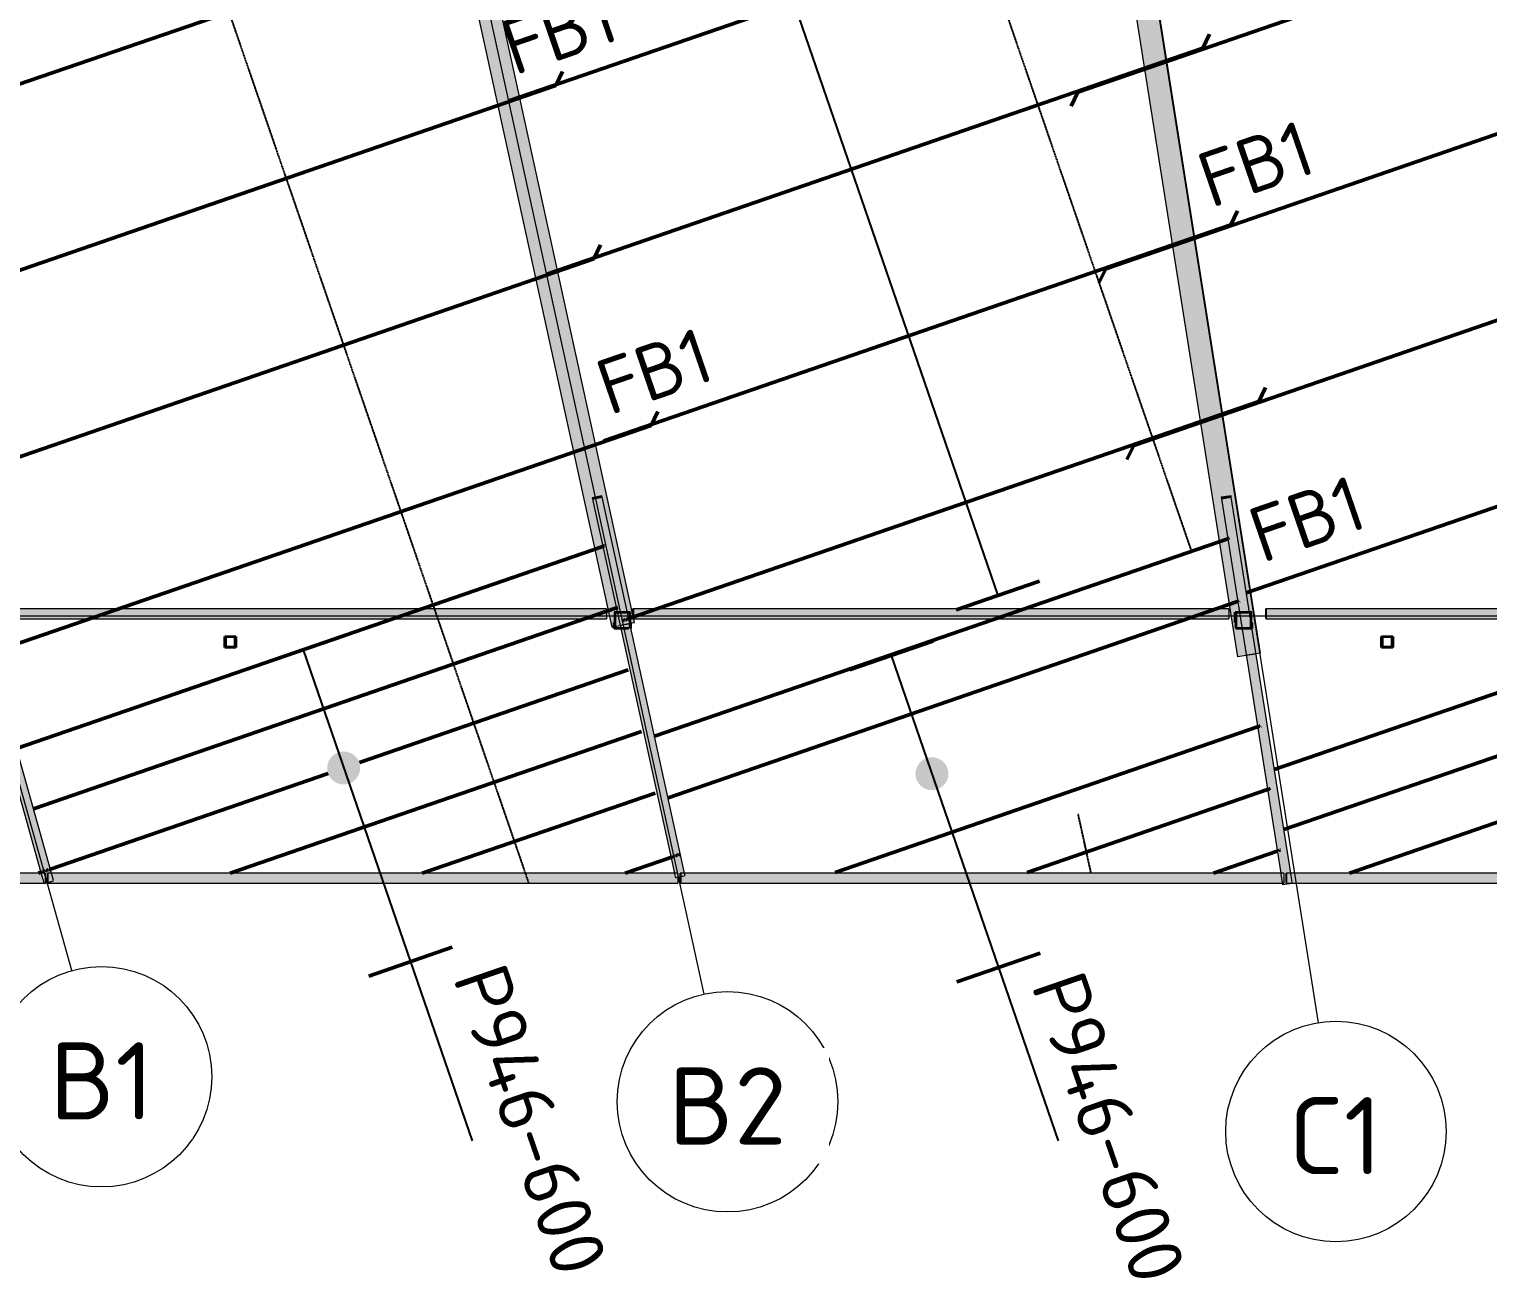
# Model space of a CAD drawing. Header units: millimetres. Extents: x 632 to 197946, y -2790 to 4041528.
# Drawn here: x 162776 to 176012, y 3963835 to 3975169 of the extents above; entities that cross this region are included whole.
import ezdxf

# ---------------------------------------------------------------- set-up
doc = ezdxf.new("R2010")
doc.units = ezdxf.units.MM
for name, pattern in [('Dash', [7, 5, -2]), ('Hidden', [4, 3, -1]), ('Hidden Half', [3, 2, -1])]:
    doc.linetypes.add(name, pattern=pattern)
for name, color, linetype, lineweight in [('A-010-M_LINE', 90, 'Continuous', 13), ('S-280-A_STRUCT_FRAME', 2, 'Continuous', 18), ('S-280-M_COLUMN', 52, 'Continuous', 13), ('S-280-M_STRUCT_FRAME', 12, 'Continuous', 13), ('S-280-MH_COLUMN', 52, 'Hidden Half', 13), ('Z-000-T_TEXT', 131, 'Continuous', 25), ('Z-030-M_GRID', 191, 'Continuous', 13), ('Z-033_T_GRIDREF', 31, 'Continuous', 13), ('Z-060-M_DETAIL', 92, 'Continuous', 25)]:
    doc.layers.add(name, color=color, linetype=linetype, lineweight=lineweight)
doc.styles.add('ISOCPEUR_1', font='isocpeur.ttf', dxfattribs={"height": 700})
doc.styles.add('ISOCPEUR_2', font='isocpeur.ttf', dxfattribs={"height": 500})
doc.styles.add('ISOCPEUR_3', font='isocpeur.ttf', dxfattribs={"height": 2.5})

# ---------------------------------------------------------------- blocks, each defined once
blk = doc.blocks.new('NRP_Framing-Steel-Purlin C - P946 - EC250-24-4001376-S6_011 - LOWER PURLIN PLAN - PART 1')
at = {"layer": 'S-280-M_STRUCT_FRAME', "color": 1, "lineweight": 50}
blk.add_line((-2320677, 3968799), (-2324409, 3967514), dxfattribs=at)
blk.add_line((-2320677, 3968799), (-2324409, 3967514), dxfattribs=at)
blk = doc.blocks.new('NRP_Framing-Steel-Purlin C - P946 - EC250-24-4001375-S6_011 - LOWER PURLIN PLAN - PART 1')
at = {"layer": 'S-280-M_STRUCT_FRAME', "color": 1, "lineweight": 50}
blk.add_line((-2320555, 3968241), (-2322667, 3967514), dxfattribs=at)
blk.add_line((-2320555, 3968241), (-2322667, 3967514), dxfattribs=at)
blk = doc.blocks.new('NRP_Framing-Steel-Purlin C - P946 - EC250-24-4001567-S6_011 - LOWER PURLIN PLAN - PART 1')
at = {"layer": 'S-280-M_STRUCT_FRAME', "color": 1, "lineweight": 50}
for p, q in [((-2307081, 3969984), (-2309414, 3969181)), ((-2307081, 3969984), (-2309414, 3969181)), ((-2309697, 3969083), (-2314254, 3967514)), ((-2309697, 3969083), (-2314254, 3967514))]:
    blk.add_line(p, q, dxfattribs=at)
blk = doc.blocks.new('NRP_Framing-Steel-Purlin C - P946 - EC250-24-4001570-S6_011 - LOWER PURLIN PLAN - PART 1')
at = {"layer": 'S-280-M_STRUCT_FRAME', "color": 1, "lineweight": 50}
blk.add_line((-2307172, 3970552), (-2314848, 3967909), dxfattribs=at)
blk.add_line((-2307172, 3970552), (-2314848, 3967909), dxfattribs=at)
blk = doc.blocks.new('NRP_Framing-Steel-Purlin Z - P914 - EZ250-15-4004815-S6_011 - LOWER PURLIN PLAN - PART 1')
at = {"layer": 'S-280-M_STRUCT_FRAME', "color": 150, "lineweight": 50}
for p, q in [((-2321736, 3976356), (-2321798, 3976229)), ((-2321798, 3976229), (-2327594, 3974233))]:
    blk.add_line(p, q, dxfattribs=at)
blk = doc.blocks.new('NRP_Framing-Steel-Purlin Z - P914 - EZ250-15-4004816-S6_011 - LOWER PURLIN PLAN - PART 1')
at = {"layer": 'S-280-M_STRUCT_FRAME', "color": 150, "lineweight": 50}
for p, q in [((-2321455, 3974657), (-2327074, 3972723)), ((-2321393, 3974784), (-2321455, 3974657))]:
    blk.add_line(p, q, dxfattribs=at)
blk = doc.blocks.new('NRP_Framing-Steel-Purlin Z - P914 - EZ250-15-4004817-S6_011 - LOWER PURLIN PLAN - PART 1')
at = {"layer": 'S-280-M_STRUCT_FRAME', "color": 150, "lineweight": 50}
for p, q in [((-2321049, 3973213), (-2321111, 3973086)), ((-2321111, 3973086), (-2326553, 3971212))]:
    blk.add_line(p, q, dxfattribs=at)
blk = doc.blocks.new('NRP_Framing-Steel-Purlin Z - P914 - EZ250-15-4145886-S6_011 - LOWER PURLIN PLAN - PART 1')
at = {"layer": 'S-280-M_STRUCT_FRAME', "color": 150, "lineweight": 50}
for p, q in [((-2315777, 3976726), (-2315839, 3976599)), ((-2315839, 3976599), (-2321882, 3974518))]:
    blk.add_line(p, q, dxfattribs=at)
blk = doc.blocks.new('NRP_Framing-Steel-Purlin Z - P914 - EZ250-15-4145887-S6_011 - LOWER PURLIN PLAN - PART 1')
at = {"layer": 'S-280-M_STRUCT_FRAME', "color": 150, "lineweight": 50}
for p, q in [((-2315523, 3975124), (-2315585, 3974997)), ((-2315585, 3974997), (-2321538, 3972946))]:
    blk.add_line(p, q, dxfattribs=at)
blk = doc.blocks.new('NRP_Framing-Steel-Purlin Z - P914 - EZ250-15-4145934-S6_011 - LOWER PURLIN PLAN - PART 1')
at = {"layer": 'S-280-M_STRUCT_FRAME', "color": 150, "lineweight": 50}
for p, q in [((-2315269, 3973521), (-2315331, 3973394)), ((-2315331, 3973394), (-2321018, 3971435))]:
    blk.add_line(p, q, dxfattribs=at)
blk = doc.blocks.new('NRP_Framing-Steel-Purlin Z - P916 - EZ250-24-4005691-S6_011 - LOWER PURLIN PLAN - PART 1')
at = {"layer": 'S-280-M_STRUCT_FRAME', "color": 1, "lineweight": 50}
for p, q in [((-2309491, 3990712), (-2309553, 3990585)), ((-2309553, 3990585), (-2318748, 3987418)), ((-2318748, 3987418), (-2318810, 3987291))]:
    blk.add_line(p, q, dxfattribs=at)
blk = doc.blocks.new('NRP_Framing-Steel-Purlin Z - P916 - EZ250-24-4005837-S6_011 - LOWER PURLIN PLAN - PART 1')
at = {"layer": 'S-280-M_STRUCT_FRAME', "color": 1, "lineweight": 50}
for p, q in [((-2306954, 3974686), (-2307016, 3974559)), ((-2307016, 3974559), (-2316210, 3971394)), ((-2316210, 3971394), (-2316272, 3971267))]:
    blk.add_line(p, q, dxfattribs=at)
blk = doc.blocks.new('NRP_Framing-Steel-Purlin Z - P916 - EZ250-24-4005834-S6_011 - LOWER PURLIN PLAN - PART 1')
at = {"layer": 'S-280-M_STRUCT_FRAME', "color": 1, "lineweight": 50}
for p, q in [((-2306700, 3973084), (-2306762, 3972957)), ((-2306762, 3972957), (-2315189, 3970056))]:
    blk.add_line(p, q, dxfattribs=at)
blk = doc.blocks.new('NRP_Framing-Steel-PFC - OR308 - 250PFC-3898692-S6_011 - LOWER PURLIN PLAN - PART 1')
at = {"layer": 'S-280-M_STRUCT_FRAME', "linetype": 'Dash'}
for points in [[(-2315415, 3970910), (-2315407, 3970912), (-2315407, 3970924), (-2315417, 3970923), (-2315416, 3970912)], [(-2314860, 3967407), (-2314772, 3967421), (-2314772, 3967424), (-2314824, 3967424), (-2314824, 3967514), (-2314786, 3967514), (-2315326, 3970924), (-2315415, 3970910), (-2314877, 3967514), (-2314849, 3967514), (-2314849, 3967424), (-2314863, 3967424)], [(-2315407, 3970912), (-2315326, 3970925), (-2315328, 3970936), (-2315409, 3970923)]]:
    blk.add_hatch(color=9, dxfattribs=at).paths.add_polyline_path(points)
at = {"layer": 'S-280-M_STRUCT_FRAME', "color": 55}
for p, q in [((-2315328, 3970937), (-2315417, 3970923)), ((-2315417, 3970923), (-2315415, 3970910)), ((-2315415, 3970910), (-2315326, 3970924)), ((-2315415, 3970910), (-2314877, 3967514)), ((-2315409, 3970923), (-2315328, 3970936)), ((-2315407, 3970912), (-2315409, 3970923)), ((-2315326, 3970925), (-2315407, 3970912)), ((-2315328, 3970936), (-2315328, 3970937)), ((-2315326, 3970925), (-2315328, 3970936)), ((-2315326, 3970924), (-2315326, 3970925)), ((-2314786, 3967514), (-2315326, 3970924)), ((-2314863, 3967424), (-2314860, 3967407)), ((-2314772, 3967421), (-2314860, 3967407)), ((-2314772, 3967421), (-2314772, 3967424))]:
    blk.add_line(p, q, dxfattribs=at)
at = {"layer": 'S-280-M_STRUCT_FRAME', "color": 55, "linetype": 'Dash'}
for p, q in [((-2314877, 3967514), (-2314863, 3967424)), ((-2314772, 3967424), (-2314786, 3967514))]:
    blk.add_line(p, q, dxfattribs=at)
blk = doc.blocks.new('NRP_Framing-Steel-PFC - B309 - 300PFC-3900300-S6_011 - LOWER PURLIN PLAN - PART 1')
at = {"layer": 'S-280-M_STRUCT_FRAME', "linetype": 'Dash'}
blk.add_hatch(color=9, dxfattribs=at).paths.add_polyline_path([(-2326012, 3969820), (-2320994, 3969820), (-2320994, 3969910), (-2326659, 3969910), (-2326634, 3969820), (-2326015, 3969820)])
at = {"layer": 'S-280-M_STRUCT_FRAME', "color": 55, "linetype": 'Dash'}
for p, q in [((-2326752, 3969828), (-2326752, 3969910)), ((-2326752, 3969910), (-2326752, 3969910)), ((-2326752, 3969910), (-2326752, 3969820)), ((-2326747, 3969910), (-2326752, 3969910)), ((-2326752, 3969910), (-2326752, 3969910)), ((-2326747, 3969820), (-2326747, 3969910)), ((-2326747, 3969910), (-2326747, 3969910)), ((-2326747, 3969910), (-2326747, 3969828)), ((-2326659, 3969910), (-2326747, 3969910)), ((-2326747, 3969910), (-2326747, 3969910)), ((-2326747, 3969828), (-2326752, 3969828)), ((-2326752, 3969820), (-2326747, 3969820)), ((-2326747, 3969828), (-2326747, 3969828)), ((-2326747, 3969820), (-2326634, 3969820))]:
    blk.add_line(p, q, dxfattribs=at)
at = {"layer": 'S-280-M_STRUCT_FRAME', "color": 55}
for p, q in [((-2320994, 3969910), (-2326659, 3969910)), ((-2320994, 3969910), (-2320994, 3969820)), ((-2326634, 3969820), (-2320994, 3969820))]:
    blk.add_line(p, q, dxfattribs=at)
blk = doc.blocks.new('NRP_Framing-Steel-PFC - B309 - 300PFC-3965102-S6_011 - LOWER PURLIN PLAN - PART 1')
at = {"layer": 'S-280-M_STRUCT_FRAME', "linetype": 'Dash'}
for points in [[(-2320751, 3969910), (-2320755, 3969910), (-2320755, 3969856), (-2320751, 3969835)], [(-2319802, 3969820), (-2315347, 3969820), (-2315347, 3969910), (-2320750, 3969910), (-2320750, 3969834), (-2320747, 3969820), (-2320282, 3969820)]]:
    blk.add_hatch(color=9, dxfattribs=at).paths.add_polyline_path(points)
at = {"layer": 'S-280-M_STRUCT_FRAME', "color": 55}
for p, q in [((-2320755, 3969856), (-2320755, 3969910)), ((-2320755, 3969910), (-2320755, 3969910)), ((-2320755, 3969910), (-2320755, 3969857)), ((-2320750, 3969910), (-2320755, 3969910)), ((-2320750, 3969910), (-2320751, 3969910)), ((-2320751, 3969910), (-2320751, 3969835)), ((-2320750, 3969834), (-2320750, 3969910)), ((-2315347, 3969910), (-2320750, 3969910)), ((-2315347, 3969910), (-2315347, 3969820)), ((-2320747, 3969820), (-2315347, 3969820))]:
    blk.add_line(p, q, dxfattribs=at)
at = {"layer": 'S-280-M_STRUCT_FRAME', "color": 55, "linetype": 'Dash'}
for p, q in [((-2320755, 3969910), (-2320755, 3969910)), ((-2320755, 3969910), (-2320755, 3969910)), ((-2320750, 3969910), (-2320751, 3969910)), ((-2320750, 3969910), (-2320751, 3969910)), ((-2320755, 3969857), (-2320755, 3969820)), ((-2320755, 3969828), (-2320755, 3969856)), ((-2320751, 3969828), (-2320755, 3969828)), ((-2320755, 3969820), (-2320750, 3969820)), ((-2320751, 3969835), (-2320751, 3969828)), ((-2320750, 3969820), (-2320750, 3969834)), ((-2320750, 3969828), (-2320751, 3969828)), ((-2320750, 3969820), (-2320747, 3969820))]:
    blk.add_line(p, q, dxfattribs=at)
blk = doc.blocks.new('NRP_Framing-Steel-PFC - B309 - 300PFC-3900465-S6_011 - LOWER PURLIN PLAN - PART 1')
at = {"layer": 'S-280-M_STRUCT_FRAME', "linetype": 'Dash'}
for points in [[(-2315008, 3969910), (-2315013, 3969910), (-2315013, 3969828), (-2315008, 3969828)], [(-2307211, 3969820), (-2307146, 3969820), (-2307146, 3969910), (-2315008, 3969910), (-2315008, 3969820), (-2307217, 3969820)], [(-2315008, 3969820), (-2315008, 3969820), (-2315008, 3969828), (-2315013, 3969828), (-2315013, 3969820)]]:
    blk.add_hatch(color=9, dxfattribs=at).paths.add_polyline_path(points)
at = {"layer": 'S-280-M_STRUCT_FRAME', "color": 55}
for p, q in [((-2315013, 3969828), (-2315013, 3969910)), ((-2315013, 3969910), (-2315013, 3969910)), ((-2315013, 3969910), (-2315013, 3969820)), ((-2315008, 3969910), (-2315013, 3969910)), ((-2315008, 3969820), (-2315008, 3969910)), ((-2315008, 3969910), (-2315008, 3969910)), ((-2315008, 3969910), (-2315008, 3969828)), ((-2307146, 3969910), (-2315008, 3969910)), ((-2307146, 3969910), (-2307146, 3969820)), ((-2315008, 3969828), (-2315013, 3969828)), ((-2315013, 3969820), (-2315008, 3969820)), ((-2315008, 3969820), (-2307146, 3969820))]:
    blk.add_line(p, q, dxfattribs=at)
at = {"layer": 'S-280-M_STRUCT_FRAME', "color": 55, "linetype": 'Dash'}
for p, q in [((-2315013, 3969910), (-2315013, 3969910)), ((-2315013, 3969910), (-2315013, 3969910)), ((-2315008, 3969910), (-2315008, 3969910)), ((-2315008, 3969910), (-2315008, 3969910)), ((-2315008, 3969828), (-2315008, 3969828))]:
    blk.add_line(p, q, dxfattribs=at)
blk = doc.blocks.new('NRP_Framing-Steel-PFC - B308 - 250PFC-3999933-S6_011 - LOWER PURLIN PLAN - PART 1')
at = {"layer": 'S-280-M_STRUCT_FRAME', "linetype": 'Dash'}
for points in [[(-2331995, 3967424), (-2326089, 3967424), (-2326089, 3967465), (-2326112, 3967467), (-2326125, 3967514), (-2331967, 3967514), (-2331960, 3967494), (-2331995, 3967494)], [(-2332000, 3967424), (-2331995, 3967424), (-2331997, 3967430), (-2332000, 3967429)]]:
    blk.add_hatch(color=9, dxfattribs=at).paths.add_polyline_path(points)
at = {"layer": 'S-280-M_STRUCT_FRAME', "color": 55, "linetype": 'Dash'}
for p, q in [((-2332000, 3967432), (-2332000, 3967514)), ((-2332000, 3967514), (-2332000, 3967514)), ((-2332000, 3967514), (-2332000, 3967429)), ((-2331996, 3967514), (-2332000, 3967514)), ((-2332000, 3967514), (-2332000, 3967514)), ((-2331995, 3967514), (-2331996, 3967514)), ((-2331996, 3967514), (-2331996, 3967432)), ((-2331996, 3967514), (-2331996, 3967514)), ((-2331995, 3967494), (-2331995, 3967514)), ((-2331967, 3967514), (-2331995, 3967514)), ((-2326089, 3967514), (-2326125, 3967514)), ((-2326089, 3967514), (-2326089, 3967465)), ((-2331996, 3967432), (-2332000, 3967432)), ((-2331995, 3967432), (-2331996, 3967432))]:
    blk.add_line(p, q, dxfattribs=at)
at = {"layer": 'S-280-M_STRUCT_FRAME', "color": 55}
for p, q in [((-2326125, 3967514), (-2331967, 3967514)), ((-2332000, 3967429), (-2332000, 3967424)), ((-2332000, 3967424), (-2331995, 3967424)), ((-2331995, 3967424), (-2331995, 3967494)), ((-2331995, 3967424), (-2326089, 3967424)), ((-2326089, 3967465), (-2326089, 3967424))]:
    blk.add_line(p, q, dxfattribs=at)
blk = doc.blocks.new('NRP_Framing-Steel-PFC - B308 - 250PFC-3999934-S6_011 - LOWER PURLIN PLAN - PART 1')
at = {"layer": 'S-280-M_STRUCT_FRAME', "linetype": 'Dash'}
for points in [[(-2323006, 3967424), (-2320347, 3967424), (-2320347, 3967514), (-2326032, 3967514), (-2326017, 3967461), (-2326063, 3967464), (-2326063, 3967424), (-2325412, 3967424)], [(-2326063, 3967424), (-2326063, 3967424), (-2326065, 3967430), (-2326068, 3967429), (-2326068, 3967424), (-2326064, 3967424)]]:
    blk.add_hatch(color=9, dxfattribs=at).paths.add_polyline_path(points)
at = {"layer": 'S-280-M_STRUCT_FRAME', "color": 55, "linetype": 'Dash'}
for p, q in [((-2326067, 3967514), (-2326068, 3967514)), ((-2326068, 3967514), (-2326068, 3967429)), ((-2326068, 3967514), (-2326068, 3967514)), ((-2326067, 3967432), (-2326067, 3967514)), ((-2326064, 3967514), (-2326067, 3967514)), ((-2326063, 3967514), (-2326064, 3967514)), ((-2326064, 3967514), (-2326064, 3967432)), ((-2326063, 3967514), (-2326064, 3967514)), ((-2326063, 3967464), (-2326063, 3967514)), ((-2326032, 3967514), (-2326063, 3967514)), ((-2326064, 3967432), (-2326067, 3967432)), ((-2326063, 3967432), (-2326064, 3967432))]:
    blk.add_line(p, q, dxfattribs=at)
at = {"layer": 'S-280-M_STRUCT_FRAME', "color": 55}
for p, q in [((-2320347, 3967514), (-2326032, 3967514)), ((-2320347, 3967514), (-2320347, 3967424)), ((-2326068, 3967429), (-2326068, 3967424)), ((-2326068, 3967424), (-2326063, 3967424)), ((-2326063, 3967424), (-2326063, 3967464)), ((-2326063, 3967424), (-2320347, 3967424))]:
    blk.add_line(p, q, dxfattribs=at)
blk = doc.blocks.new('NRP_Framing-Steel-PFC - B308 - 250PFC-3999935-S6_011 - LOWER PURLIN PLAN - PART 1')
at = {"layer": 'S-280-M_STRUCT_FRAME', "linetype": 'Dash'}
for points in [[(-2316599, 3967424), (-2314849, 3967424), (-2314849, 3967514), (-2320322, 3967514), (-2320322, 3967424), (-2319802, 3967424)], [(-2320326, 3967432), (-2320322, 3967432), (-2320322, 3967483), (-2320326, 3967482), (-2320326, 3967473)], [(-2320326, 3967424), (-2320322, 3967424), (-2320322, 3967432), (-2320326, 3967432), (-2320326, 3967432)]]:
    blk.add_hatch(color=9, dxfattribs=at).paths.add_polyline_path(points)
at = {"layer": 'S-280-M_STRUCT_FRAME', "color": 55, "linetype": 'Dash'}
for p, q in [((-2320326, 3967482), (-2320326, 3967514)), ((-2320326, 3967514), (-2320326, 3967514)), ((-2320326, 3967514), (-2320326, 3967482)), ((-2320322, 3967514), (-2320326, 3967514)), ((-2320326, 3967514), (-2320326, 3967514)), ((-2320322, 3967514), (-2320322, 3967514)), ((-2320322, 3967514), (-2320322, 3967483)), ((-2320322, 3967514), (-2320322, 3967514)), ((-2320322, 3967432), (-2320322, 3967432))]:
    blk.add_line(p, q, dxfattribs=at)
at = {"layer": 'S-280-M_STRUCT_FRAME', "color": 55}
for p, q in [((-2320322, 3967424), (-2320322, 3967514)), ((-2314849, 3967514), (-2320322, 3967514)), ((-2314849, 3967514), (-2314849, 3967424)), ((-2320326, 3967432), (-2320326, 3967482)), ((-2320326, 3967482), (-2320326, 3967424)), ((-2320322, 3967432), (-2320326, 3967432)), ((-2320326, 3967424), (-2320322, 3967424)), ((-2320322, 3967483), (-2320322, 3967432)), ((-2320322, 3967424), (-2314849, 3967424))]:
    blk.add_line(p, q, dxfattribs=at)
blk = doc.blocks.new('NRP_Framing-Steel-PFC - B308 - 250PFC-3999936-S6_011 - LOWER PURLIN PLAN - PART 1')
at = {"layer": 'S-280-M_STRUCT_FRAME', "linetype": 'Dash'}
for points in [[(-2306988, 3967424), (-2306649, 3967424), (-2306649, 3967514), (-2314824, 3967514), (-2314824, 3967424), (-2310192, 3967424)], [(-2314824, 3967424), (-2314824, 3967424), (-2314824, 3967428)]]:
    blk.add_hatch(color=9, dxfattribs=at).paths.add_polyline_path(points)
at = {"layer": 'S-280-M_STRUCT_FRAME', "color": 55, "linetype": 'Dash'}
for p, q in [((-2314828, 3967432), (-2314828, 3967514)), ((-2314828, 3967514), (-2314828, 3967514)), ((-2314828, 3967514), (-2314828, 3967424)), ((-2314824, 3967514), (-2314828, 3967514)), ((-2314828, 3967514), (-2314828, 3967514)), ((-2314824, 3967514), (-2314824, 3967514)), ((-2314824, 3967514), (-2314824, 3967432)), ((-2314824, 3967514), (-2314824, 3967514)), ((-2314824, 3967432), (-2314828, 3967432)), ((-2314828, 3967424), (-2314824, 3967424)), ((-2314824, 3967432), (-2314824, 3967432))]:
    blk.add_line(p, q, dxfattribs=at)
at = {"layer": 'S-280-M_STRUCT_FRAME', "color": 55}
for p, q in [((-2314824, 3967424), (-2314824, 3967514)), ((-2306649, 3967514), (-2314824, 3967514)), ((-2306649, 3967514), (-2306649, 3967424)), ((-2314824, 3967424), (-2306649, 3967424))]:
    blk.add_line(p, q, dxfattribs=at)
blk = doc.blocks.new('NRP_Framing-Steel-Purlin C - P946 - EC250-24-4001374-S6_011 - LOWER PURLIN PLAN - PART 1')
at = {"layer": 'S-280-M_STRUCT_FRAME', "color": 1, "lineweight": 50}
blk.add_line((-2320905, 3969920), (-2326195, 3968098), dxfattribs=at)
blk.add_line((-2320905, 3969920), (-2326195, 3968098), dxfattribs=at)
at = {"layer": 'S-280-M_STRUCT_FRAME', "color": 1, "linetype": 'Dash', "lineweight": 50}
blk.add_line((-2320891, 3969925), (-2320905, 3969920), dxfattribs=at)
blk.add_line((-2320891, 3969925), (-2320905, 3969920), dxfattribs=at)
blk = doc.blocks.new('NRP_Framing-Steel-Purlin C - P946 - EC250-24-4001373-S6_011 - LOWER PURLIN PLAN - PART 1')
at = {"layer": 'S-280-M_STRUCT_FRAME', "color": 1, "lineweight": 50}
blk.add_line((-2321027, 3970478), (-2326349, 3968645), dxfattribs=at)
blk.add_line((-2321027, 3970478), (-2326349, 3968645), dxfattribs=at)
at = {"layer": 'S-280-M_STRUCT_FRAME', "color": 1, "linetype": 'Dash', "lineweight": 50}
blk.add_line((-2321012, 3970483), (-2321027, 3970478), dxfattribs=at)
blk.add_line((-2321012, 3970483), (-2321027, 3970478), dxfattribs=at)
blk = doc.blocks.new('NRP_Framing-Steel-Purlin C - P946 - EC250-24-4001377-S6_011 - LOWER PURLIN PLAN - PART 1')
at = {"layer": 'S-280-M_STRUCT_FRAME', "color": 1, "lineweight": 50}
for p, q in [((-2320799, 3969357), (-2323238, 3968517)), ((-2320799, 3969357), (-2323238, 3968517)), ((-2323522, 3968419), (-2326042, 3967551)), ((-2323522, 3968419), (-2326042, 3967551)), ((-2326127, 3967522), (-2326150, 3967514)), ((-2326127, 3967522), (-2326150, 3967514))]:
    blk.add_line(p, q, dxfattribs=at)
at = {"layer": 'S-280-M_STRUCT_FRAME', "color": 1, "linetype": 'Dash', "lineweight": 50}
blk.add_line((-2326042, 3967551), (-2326127, 3967522), dxfattribs=at)
blk.add_line((-2326042, 3967551), (-2326127, 3967522), dxfattribs=at)
blk = doc.blocks.new('NRP_Framing-Steel-Purlin C - P946 - EC250-24-4145876-S6_011 - LOWER PURLIN PLAN - PART 1')
at = {"layer": 'S-280-M_STRUCT_FRAME', "color": 1, "lineweight": 50}
blk.add_line((-2315268, 3969978), (-2320437, 3968198), dxfattribs=at)
blk.add_line((-2315268, 3969978), (-2320437, 3968198), dxfattribs=at)
at = {"layer": 'S-280-M_STRUCT_FRAME', "color": 1, "linetype": 'Dash', "lineweight": 50}
for p, q in [((-2315253, 3969984), (-2315268, 3969978)), ((-2315253, 3969984), (-2315268, 3969978)), ((-2320437, 3968198), (-2320437, 3968198)), ((-2320437, 3968198), (-2320437, 3968198))]:
    blk.add_line(p, q, dxfattribs=at)
blk = doc.blocks.new('NRP_Framing-Steel-Purlin C - P946 - EC250-24-4145877-S6_011 - LOWER PURLIN PLAN - PART 1')
at = {"layer": 'S-280-M_STRUCT_FRAME', "color": 1, "linetype": 'Dash', "lineweight": 50}
for p, q in [((-2315343, 3970552), (-2315358, 3970547)), ((-2315343, 3970552), (-2315358, 3970547)), ((-2320559, 3968756), (-2320559, 3968756)), ((-2320559, 3968756), (-2320559, 3968756))]:
    blk.add_line(p, q, dxfattribs=at)
at = {"layer": 'S-280-M_STRUCT_FRAME', "color": 1, "lineweight": 50}
blk.add_line((-2315358, 3970547), (-2320559, 3968756), dxfattribs=at)
blk.add_line((-2315358, 3970547), (-2320559, 3968756), dxfattribs=at)
blk = doc.blocks.new('NRP_Framing-Steel-Purlin C - P946 - EC250-24-4145930-S6_011 - LOWER PURLIN PLAN - PART 1')
at = {"layer": 'S-280-M_STRUCT_FRAME', "color": 1, "lineweight": 50}
blk.add_line((-2315087, 3968841), (-2318920, 3967521), dxfattribs=at)
blk.add_line((-2315087, 3968841), (-2318920, 3967521), dxfattribs=at)
at = {"layer": 'S-280-M_STRUCT_FRAME', "color": 1, "linetype": 'Dash', "lineweight": 50}
blk.add_line((-2315060, 3968850), (-2315087, 3968841), dxfattribs=at)
blk.add_line((-2315060, 3968850), (-2315087, 3968841), dxfattribs=at)
blk = doc.blocks.new('NRP_Framing-Steel-Purlin C - P946 - EC250-24-4145931-S6_011 - LOWER PURLIN PLAN - PART 1')
at = {"layer": 'S-280-M_STRUCT_FRAME', "color": 1, "lineweight": 50}
blk.add_line((-2314997, 3968272), (-2317178, 3967521), dxfattribs=at)
blk.add_line((-2314997, 3968272), (-2317178, 3967521), dxfattribs=at)
at = {"layer": 'S-280-M_STRUCT_FRAME', "color": 1, "linetype": 'Dash', "lineweight": 50}
blk.add_line((-2314970, 3968282), (-2314997, 3968272), dxfattribs=at)
blk.add_line((-2314970, 3968282), (-2314997, 3968272), dxfattribs=at)
blk = doc.blocks.new('NRP_Framing-Steel-Purlin C - P946 - EC250-24-4145881-S6_011 - LOWER PURLIN PLAN - PART 1')
at = {"layer": 'S-280-M_STRUCT_FRAME', "color": 1, "lineweight": 50}
blk.add_line((-2320411, 3967657), (-2320826, 3967514), dxfattribs=at)
blk.add_line((-2320411, 3967657), (-2320826, 3967514), dxfattribs=at)
at = {"layer": 'S-280-M_STRUCT_FRAME', "color": 1, "linetype": 'Dash', "lineweight": 50}
blk.add_line((-2320331, 3967685), (-2320410, 3967657), dxfattribs=at)
blk.add_line((-2320331, 3967685), (-2320410, 3967657), dxfattribs=at)
blk = doc.blocks.new('NRP_Framing-Steel-Purlin C - P946 - EC250-24-4145932-S6_011 - LOWER PURLIN PLAN - PART 1')
at = {"layer": 'S-280-M_STRUCT_FRAME', "color": 1, "lineweight": 50}
blk.add_line((-2314909, 3967714), (-2315487, 3967514), dxfattribs=at)
blk.add_line((-2314909, 3967714), (-2315487, 3967514), dxfattribs=at)
at = {"layer": 'S-280-M_STRUCT_FRAME', "color": 1, "linetype": 'Dash', "lineweight": 50}
blk.add_line((-2314880, 3967724), (-2314909, 3967714), dxfattribs=at)
blk.add_line((-2314880, 3967724), (-2314909, 3967714), dxfattribs=at)
blk = doc.blocks.new('NRP_Framing-Steel-Purlin Z - P914 - EZ250-15-4145933-S6_011 - LOWER PURLIN PLAN - PART 1')
at = {"layer": 'S-280-M_STRUCT_FRAME', "color": 150, "lineweight": 50}
for p, q in [((-2320529, 3971702), (-2320591, 3971575)), ((-2320591, 3971575), (-2326591, 3969509))]:
    blk.add_line(p, q, dxfattribs=at)
at = {"layer": 'S-280-M_STRUCT_FRAME', "color": 150, "linetype": 'Dash', "lineweight": 50}
blk.add_line((-2326591, 3969509), (-2326649, 3969489), dxfattribs=at)
blk = doc.blocks.new('NRP_Framing-Steel-Purlin Z - P914 - EZ250-15-4145889-S6_011 - LOWER PURLIN PLAN - PART 1')
at = {"layer": 'S-280-M_STRUCT_FRAME', "color": 150, "lineweight": 50}
for p, q in [((-2315016, 3971919), (-2315077, 3971792)), ((-2315077, 3971792), (-2320792, 3969823))]:
    blk.add_line(p, q, dxfattribs=at)
at = {"layer": 'S-280-M_STRUCT_FRAME', "color": 150, "linetype": 'Dash', "lineweight": 50}
blk.add_line((-2320792, 3969823), (-2320851, 3969803), dxfattribs=at)
blk = doc.blocks.new('NRP_Extent _v2_ - 1-200-V62-S6_011 - LOWER PURLIN PLAN - PART 1')
at = {"layer": 'Z-060-M_DETAIL'}
blk.add_hatch(color=256, dxfattribs=at).paths.add_polyline_path([(-145, 39), (-150, 0), (-145, -39), (-130, -75), (-106, -106), (-75, -130), (-39, -145), (0, -150), (39, -145), (75, -130), (106, -106), (130, -75), (145, -39), (150, 0), (145, 39), (130, 75), (106, 106), (75, 130), (39, 145), (0, 150), (-39, 145), (-75, 130), (-106, 106), (-130, 75)])
at = {"layer": 'Z-060-M_DETAIL', "lineweight": 50}
for p, q in [((-1858, 400), (-1858, -400)), ((1134, 400), (1134, -400))]:
    blk.add_line(p, q, dxfattribs=at)
at = {"layer": 'Z-060-M_DETAIL'}
for p, q in [((1134, 0), (-1858, 0)), ((-1858, 0), (-3577, 0))]:
    blk.add_line(p, q, dxfattribs=at)
blk = doc.blocks.new('NRP_Extent _v2_ - 1-200-V63-S6_011 - LOWER PURLIN PLAN - PART 1')
at = {"layer": 'Z-060-M_DETAIL'}
blk.add_hatch(color=256, dxfattribs=at).paths.add_polyline_path([(-145, 39), (-150, 0), (-145, -39), (-130, -75), (-106, -106), (-75, -130), (-39, -145), (0, -150), (39, -145), (75, -130), (106, -106), (130, -75), (145, -39), (150, 0), (145, 39), (130, 75), (106, 106), (75, 130), (39, 145), (0, 150), (-39, 145), (-75, 130), (-106, 106), (-130, 75)])
at = {"layer": 'Z-060-M_DETAIL', "lineweight": 50}
for p, q in [((-1858, 400), (-1858, -400)), ((1134, 400), (1134, -400))]:
    blk.add_line(p, q, dxfattribs=at)
at = {"layer": 'Z-060-M_DETAIL'}
for p, q in [((1134, 0), (-1858, 0)), ((-1858, 0), (-3522, 0))]:
    blk.add_line(p, q, dxfattribs=at)
blk = doc.blocks.new('NRP_Extent _v2_ - 1-200-4010048-S6_011 - LOWER PURLIN PLAN - PART 1')
at = {"layer": 'Z-060-M_DETAIL', "lineweight": 50}
blk.add_line((-8881, 400), (-8881, -400), dxfattribs=at)
at = {"layer": 'Z-060-M_DETAIL'}
blk.add_line((14372, 0), (-8881, 0), dxfattribs=at)
blk = doc.blocks.new('NRP_Bridging Plan _v2_ - 1 Row-4026631-S6_011 - LOWER PURLIN PLAN - PART 1')
at = {"layer": 'Z-060-M_DETAIL', "linetype": 'Hidden'}
blk.add_line((4670, 2403), (4670, -22893), dxfattribs=at)
blk = doc.blocks.new('NRP_Bridging Plan _v2_ - 1 Row-4026581-S6_011 - LOWER PURLIN PLAN - PART 1')
at = {"layer": 'Z-060-M_DETAIL', "linetype": 'Hidden'}
blk.add_line((4670, 2403), (4670, -21051), dxfattribs=at)
blk = doc.blocks.new('Grid - NRP_Grid-Head-320187-S6_011 - LOWER PURLIN PLAN - PART 1')
at = {"layer": 'Z-033_T_GRIDREF'}
blk.add_circle((0, 0), 5, dxfattribs=at)
blk = doc.blocks.new('NRP_Fly Brace BN - FB1-4028766-S6_011 - LOWER PURLIN PLAN - PART 1')
at = {"layer": 'Z-000-T_TEXT'}
blk.add_line((0, 0), (5, 0), dxfattribs=at)
at = {"layer": 'Z-000-T_TEXT', "lineweight": 13, "insert": (1.107, 3.489), "char_height": 2.5, "width": 6.09283, "attachment_point": 1, "style": 'ISOCPEUR_3'}
blk.add_mtext('FB1', dxfattribs=at)

msp = doc.modelspace()

# ---------------------------------------------------------------- hatches: boundary and pattern name
at = {"layer": 'S-280-M_COLUMN'}
h = msp.add_hatch(color=256, dxfattribs=at)
h.paths.add_polyline_path([(168084, 3969732), (168146, 3969732), (168145, 3969737), (168089, 3969737), (168088, 3969749), (168084, 3969748), (168084, 3969744)])
h.paths.add_polyline_path([(168234, 3969751), (168234, 3969781), (168229, 3969780), (168230, 3969768)])
h = msp.add_hatch(color=256, dxfattribs=at)
h.paths.add_polyline_path([(164551, 3969562), (164651, 3969562), (164651, 3969662), (164551, 3969662)])
h.paths.add_polyline_path([(164646, 3969567), (164556, 3969567), (164556, 3969657), (164646, 3969657)])
h = msp.add_hatch(color=256, dxfattribs=at)
h.paths.add_polyline_path([(175049, 3969562), (175149, 3969562), (175149, 3969662), (175049, 3969662)])
h.paths.add_polyline_path([(175144, 3969567), (175054, 3969567), (175054, 3969657), (175144, 3969657)])
at = {"layer": 'S-280-M_STRUCT_FRAME'}
for points in [[(173745, 3969477), (173820, 3969489), (173595, 3970923), (173682, 3970936), (173909, 3969503), (173951, 3969510), (171960, 3982079), (171754, 3982047), (173683, 3969865)], [(168065, 3969744), (168139, 3969761), (167886, 3970918), (167974, 3970936), (168227, 3969780), (168269, 3969789), (165724, 3981429), (165520, 3981384), (168057, 3969781)], [(162911, 3967420), (162946, 3967430), (162946, 3967464), (162993, 3967461), (162024, 3970916), (161937, 3970891), (162898, 3967467), (162920, 3967465), (162920, 3967424), (162910, 3967424)], [(167889, 3970905), (167897, 3970907), (167894, 3970918), (167886, 3970918), (167889, 3970907)], [(168663, 3967478), (168688, 3967483), (168688, 3967514), (168723, 3967514), (167977, 3970924), (167889, 3970905), (168631, 3967514), (168663, 3967514)], [(167897, 3970907), (167977, 3970925), (167974, 3970936), (167895, 3970918)]]:
    msp.add_hatch(color=9, dxfattribs=at).paths.add_polyline_path(points)

# ---------------------------------------------------------------- linework, layer by layer
at = {"layer": 'A-010-M_LINE', "linetype": 'Hidden', "lineweight": 25}
msp.add_line((172413, 3967514), (172296, 3968048), dxfattribs=at)
at = {"layer": 'S-280-M_COLUMN', "lineweight": 35}
for p, q in [((168229, 3969774), (168229, 3969780)), ((168234, 3969781), (168234, 3969751)), ((164551, 3969662), (164651, 3969662)), ((164551, 3969562), (164551, 3969662)), ((164556, 3969657), (164556, 3969567)), ((164646, 3969657), (164556, 3969657)), ((164646, 3969567), (164646, 3969657)), ((164651, 3969662), (164651, 3969562)), ((168084, 3969732), (168084, 3969748)), ((168146, 3969732), (168084, 3969732)), ((168089, 3969750), (168089, 3969737)), ((168089, 3969737), (168145, 3969737)), ((175049, 3969662), (175149, 3969662)), ((175049, 3969562), (175049, 3969662)), ((175054, 3969657), (175054, 3969567)), ((175144, 3969657), (175054, 3969657)), ((175144, 3969567), (175144, 3969657)), ((175149, 3969662), (175149, 3969562)), ((164651, 3969562), (164551, 3969562)), ((164556, 3969567), (164646, 3969567)), ((175149, 3969562), (175049, 3969562)), ((175054, 3969567), (175144, 3969567))]:
    msp.add_line(p, q, dxfattribs=at)
at = {"layer": 'S-280-M_STRUCT_FRAME', "color": 55}
for p, q in [((173951, 3969510), (171960, 3982079)), ((173745, 3969477), (171754, 3982047)), ((168269, 3969789), (165724, 3981429)), ((168065, 3969744), (165520, 3981384)), ((161937, 3970891), (162898, 3967467)), ((162993, 3967461), (162024, 3970916)), ((167974, 3970937), (167886, 3970918)), ((167886, 3970918), (167889, 3970905)), ((167889, 3970905), (167977, 3970924)), ((167889, 3970905), (168631, 3967514)), ((167894, 3970918), (167974, 3970936)), ((167897, 3970907), (167894, 3970918)), ((167977, 3970925), (167897, 3970907)), ((167974, 3970936), (167974, 3970937)), ((167977, 3970925), (167974, 3970936)), ((167977, 3970924), (167977, 3970925)), ((168723, 3967514), (167977, 3970924)), ((168065, 3969744), (168139, 3969761)), ((168227, 3969780), (168269, 3969789)), ((173951, 3969510), (173909, 3969503)), ((173820, 3969489), (173745, 3969477)), ((162910, 3967424), (162911, 3967420)), ((162911, 3967420), (162946, 3967430)), ((168663, 3967478), (168688, 3967483))]:
    msp.add_line(p, q, dxfattribs=at)
at = {"layer": 'S-280-M_STRUCT_FRAME', "color": 55, "linetype": 'Dash'}
for p, q in [((168139, 3969761), (168227, 3969780)), ((173908, 3969503), (173820, 3969489)), ((168631, 3967514), (168640, 3967473)), ((168728, 3967492), (168723, 3967514)), ((162898, 3967467), (162910, 3967424)), ((162946, 3967430), (162998, 3967444)), ((162998, 3967444), (162993, 3967461)), ((168640, 3967473), (168662, 3967478)), ((168688, 3967483), (168728, 3967492))]:
    msp.add_line(p, q, dxfattribs=at)
at = {"layer": 'S-280-MH_COLUMN', "lineweight": 35}
for p, q in [((168084, 3969882), (168234, 3969882)), ((168084, 3969748), (168084, 3969882)), ((168089, 3969877), (168089, 3969750)), ((168229, 3969877), (168089, 3969877)), ((168229, 3969780), (168229, 3969877)), ((168229, 3969737), (168229, 3969774)), ((168234, 3969882), (168234, 3969781)), ((173721, 3969882), (173871, 3969882)), ((173721, 3969732), (173721, 3969882)), ((173726, 3969877), (173726, 3969737)), ((173866, 3969877), (173726, 3969877)), ((173866, 3969737), (173866, 3969877)), ((173871, 3969882), (173871, 3969732)), ((168145, 3969737), (168229, 3969737)), ((168234, 3969732), (168146, 3969732)), ((168234, 3969751), (168234, 3969732)), ((173871, 3969732), (173721, 3969732)), ((173726, 3969737), (173866, 3969737))]:
    msp.add_line(p, q, dxfattribs=at)
at = {"layer": 'Z-030-M_GRID'}
for p, q in [((174477, 3966158), (168061, 4006670)), ((168900, 3966418), (160365, 4005451)), ((163162, 3966631), (152742, 4003784)), ((91125, 3969847), (188400, 3969847))]:
    msp.add_line(p, q, dxfattribs=at)

# ---------------------------------------------------------------- block references
at = {"layer": 'S-280-M_STRUCT_FRAME', "color": 1, "lineweight": 50}
for name, p in [('NRP_Framing-Steel-Purlin Z - P916 - EZ250-24-4005691-S6_011 - LOWER PURLIN PLAN - PART 1', (2491040, -12820)), ('NRP_Framing-Steel-Purlin Z - P916 - EZ250-24-4005691-S6_011 - LOWER PURLIN PLAN - PART 1', (2491294, -14422)), ('NRP_Framing-Steel-Purlin Z - P916 - EZ250-24-4005837-S6_011 - LOWER PURLIN PLAN - PART 1', (2489010, 0)), ('NRP_Framing-Steel-Purlin Z - P916 - EZ250-24-4005834-S6_011 - LOWER PURLIN PLAN - PART 1', (2489010, 0)), ('NRP_Framing-Steel-Purlin Z - P916 - EZ250-24-4005834-S6_011 - LOWER PURLIN PLAN - PART 1', (2489264, -1602)), ('NRP_Framing-Steel-Purlin C - P946 - EC250-24-4145877-S6_011 - LOWER PURLIN PLAN - PART 1', (2489010, 0)), ('NRP_Framing-Steel-Purlin C - P946 - EC250-24-4001570-S6_011 - LOWER PURLIN PLAN - PART 1', (2489010, 0)), ('NRP_Framing-Steel-Purlin C - P946 - EC250-24-4001373-S6_011 - LOWER PURLIN PLAN - PART 1', (2489010, 0)), ('NRP_Framing-Steel-Purlin C - P946 - EC250-24-4001374-S6_011 - LOWER PURLIN PLAN - PART 1', (2489010, 0)), ('NRP_Framing-Steel-Purlin C - P946 - EC250-24-4145876-S6_011 - LOWER PURLIN PLAN - PART 1', (2489010, 0)), ('NRP_Framing-Steel-Purlin C - P946 - EC250-24-4001567-S6_011 - LOWER PURLIN PLAN - PART 1', (2489010, 0)), ('NRP_Framing-Steel-Purlin C - P946 - EC250-24-4001377-S6_011 - LOWER PURLIN PLAN - PART 1', (2489010, 0)), ('NRP_Framing-Steel-Purlin C - P946 - EC250-24-4145930-S6_011 - LOWER PURLIN PLAN - PART 1', (2489010, 0)), ('NRP_Framing-Steel-Purlin C - P946 - EC250-24-4001376-S6_011 - LOWER PURLIN PLAN - PART 1', (2489010, 0)), ('NRP_Framing-Steel-Purlin C - P946 - EC250-24-4001375-S6_011 - LOWER PURLIN PLAN - PART 1', (2489010, 0)), ('NRP_Framing-Steel-Purlin C - P946 - EC250-24-4145931-S6_011 - LOWER PURLIN PLAN - PART 1', (2489010, 0)), ('NRP_Framing-Steel-Purlin C - P946 - EC250-24-4145881-S6_011 - LOWER PURLIN PLAN - PART 1', (2489010, 0)), ('NRP_Framing-Steel-Purlin C - P946 - EC250-24-4145932-S6_011 - LOWER PURLIN PLAN - PART 1', (2489010, 0))]:
    msp.add_blockref(name, p, dxfattribs=at)
at = {"layer": 'S-280-M_STRUCT_FRAME', "color": 150, "lineweight": 50}
for name in ['NRP_Framing-Steel-Purlin Z - P914 - EZ250-15-4145886-S6_011 - LOWER PURLIN PLAN - PART 1', 'NRP_Framing-Steel-Purlin Z - P914 - EZ250-15-4004815-S6_011 - LOWER PURLIN PLAN - PART 1', 'NRP_Framing-Steel-Purlin Z - P914 - EZ250-15-4145887-S6_011 - LOWER PURLIN PLAN - PART 1', 'NRP_Framing-Steel-Purlin Z - P914 - EZ250-15-4004816-S6_011 - LOWER PURLIN PLAN - PART 1', 'NRP_Framing-Steel-Purlin Z - P914 - EZ250-15-4145934-S6_011 - LOWER PURLIN PLAN - PART 1', 'NRP_Framing-Steel-Purlin Z - P914 - EZ250-15-4004817-S6_011 - LOWER PURLIN PLAN - PART 1', 'NRP_Framing-Steel-Purlin Z - P914 - EZ250-15-4145889-S6_011 - LOWER PURLIN PLAN - PART 1', 'NRP_Framing-Steel-Purlin Z - P914 - EZ250-15-4145933-S6_011 - LOWER PURLIN PLAN - PART 1']:
    msp.add_blockref(name, (2489010, 0), dxfattribs=at)
at = {"layer": 'S-280-M_STRUCT_FRAME', "color": 55, "linetype": 'Dash'}
for name in ['NRP_Framing-Steel-PFC - OR308 - 250PFC-3898692-S6_011 - LOWER PURLIN PLAN - PART 1', 'NRP_Framing-Steel-PFC - B309 - 300PFC-3900300-S6_011 - LOWER PURLIN PLAN - PART 1', 'NRP_Framing-Steel-PFC - B309 - 300PFC-3965102-S6_011 - LOWER PURLIN PLAN - PART 1', 'NRP_Framing-Steel-PFC - B309 - 300PFC-3900465-S6_011 - LOWER PURLIN PLAN - PART 1', 'NRP_Framing-Steel-PFC - B308 - 250PFC-3999933-S6_011 - LOWER PURLIN PLAN - PART 1', 'NRP_Framing-Steel-PFC - B308 - 250PFC-3999934-S6_011 - LOWER PURLIN PLAN - PART 1', 'NRP_Framing-Steel-PFC - B308 - 250PFC-3999935-S6_011 - LOWER PURLIN PLAN - PART 1', 'NRP_Framing-Steel-PFC - B308 - 250PFC-3999936-S6_011 - LOWER PURLIN PLAN - PART 1']:
    msp.add_blockref(name, (2489010, 0), dxfattribs=at)
at = {"layer": 'Z-000-T_TEXT', "lineweight": 13, "xscale": 200, "yscale": 200, "zscale": 200}
for p, rotation in [((167033, 3974485), 19.00040712023383), ((173354, 3973282), 19.00040712023383), ((167897, 3971403), 19.00040712023383), ((173819, 3970063), 19.00040712021457)]:
    msp.add_blockref('NRP_Fly Brace BN - FB1-4028766-S6_011 - LOWER PURLIN PLAN - PART 1', p, dxfattribs=dict(at, rotation=rotation))
at = {"layer": 'Z-033_T_GRIDREF'}
for p, xscale, yscale, zscale, rotation in [((163432, 3965668), 199.9999999999999, 199.9999999999999, 199.9999999999999, 15.66740712021541), ((169113, 3965441), 199.9999999999999, 199.9999999999999, 199.9999999999999, 12.33440712021607), ((174634, 3965171), 199.9999999999998, 199.9999999999998, 199.9999999999998, 9.000328388145673)]:
    msp.add_blockref('Grid - NRP_Grid-Head-320187-S6_011 - LOWER PURLIN PLAN - PART 1', p, dxfattribs=dict(at, xscale=xscale, yscale=yscale, zscale=zscale, rotation=rotation))
at = {"layer": 'Z-060-M_DETAIL', "linetype": 'Hidden', "rotation": 19.0004071202145}
for name, p in [('NRP_Bridging Plan _v2_ - 1 Row-4026581-S6_011 - LOWER PURLIN PLAN - PART 1', (162053, 3988817)), ('NRP_Bridging Plan _v2_ - 1 Row-4026631-S6_011 - LOWER PURLIN PLAN - PART 1', (155440, 3987547))]:
    msp.add_blockref(name, p, dxfattribs=at)
at = {"layer": 'Z-060-M_DETAIL'}
for name, p, rotation in [('NRP_Extent _v2_ - 1-200-4010048-S6_011 - LOWER PURLIN PLAN - PART 1', (168674, 3978430), 109.0004071202332), ('NRP_Extent _v2_ - 1-200-V62-S6_011 - LOWER PURLIN PLAN - PART 1', (165630, 3968468), 109.0004071202322), ('NRP_Extent _v2_ - 1-200-V63-S6_011 - LOWER PURLIN PLAN - PART 1', (170968, 3968416), 109.0004071202322)]:
    msp.add_blockref(name, p, dxfattribs=dict(at, rotation=rotation))

# ---------------------------------------------------------------- texts
at = {"layer": 'S-280-A_STRUCT_FRAME', "lineweight": 13, "char_height": 500, "width": 3559.49, "attachment_point": 1, "style": 'ISOCPEUR_2'}
for insert, rotation in [((167088, 3966731), 289.0004), ((172336, 3966662), 289.0037)]:
    msp.add_mtext('P946-600', dxfattribs=dict(at, insert=insert, rotation=rotation))

# ---------------------------------------------------------------- next in the draw order: texts
at = {"layer": 'Z-033_T_GRIDREF', "char_height": 700, "attachment_point": 1, "style": 'ISOCPEUR_1', "bg_fill": 3, "box_fill_scale": 1.25, "bg_fill_color": 256, "bg_fill_true_color": 13158600, "bg_fill_transparency": 0}
for s, insert, width in [('B1', (162961, 3965980), 1122.36), ('B2', (168576, 3965753), 1282.7), ('C1', (174203, 3965483), 1026.16)]:
    msp.add_mtext(s, dxfattribs=dict(at, insert=insert, width=width))

doc.saveas('drawing.dxf')
